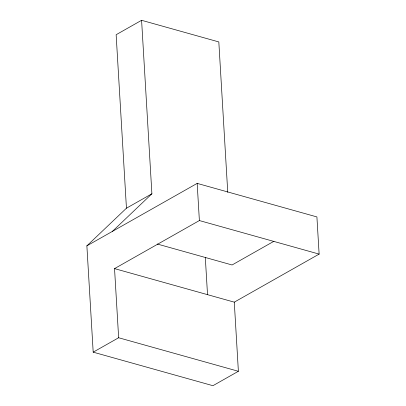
<?xml version="1.0" encoding="UTF-8"?>
<svg xmlns="http://www.w3.org/2000/svg" width="406" height="406" viewBox="0 0 406 406"><rect width="100%" height="100%" fill="white"/><g stroke="black" fill="none" stroke-linecap="round" stroke-linejoin="round"><path stroke-width="0.61" d="M86.874 245.853L197.169 183.385L316.908 216.926L319.126 254.1L234.282 302.155L238.383 371.282L212.932 385.7L93.192 352.159L86.874 245.853L126.449 208.197L151.9 193.784L141.592 20.3L218.819 41.93L227.751 192.312M112.33 231.44L151.9 193.784M141.592 20.3L116.141 34.718L126.449 208.197M93.192 352.159L118.643 337.746L114.538 268.615L199.382 220.559L319.126 254.1M273.938 241.265L232.07 264.976L157.31 244.036M114.538 268.615L234.282 302.155M118.643 337.746L238.383 371.282M205.304 257.374L207.522 294.67M197.169 183.385L199.382 220.559"/></g></svg>
